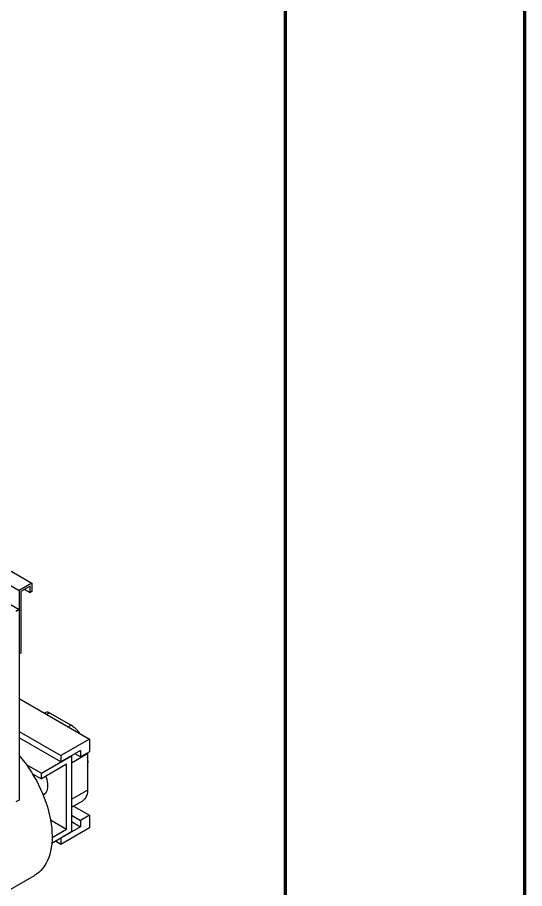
# Model space of a CAD drawing. Header units: millimetres. Extents: x 41 to 1868, y -696 to 319.
# Drawn here: x 1358.82 to 1370.68, y 223.07 to 243.43 of the extents above; entities that cross this region are included whole.
import ezdxf

# ---------------------------------------------------------------- set-up
doc = ezdxf.new("R2010")
doc.units = ezdxf.units.MM

msp = doc.modelspace()

# ---------------------------------------------------------------- linework, layer by layer
at = {"color": 7, "linetype": 'Continuous', "lineweight": 70}
for p, q in [((1370.676, 314.4229), (1370.676, 27.4229)), ((1365.0784, 310.5564), (1365.0784, 33.5564))]:
    msp.add_line(p, q, dxfattribs=at)
at = {"color": 7, "linetype": 'Continuous', "lineweight": 25}
for p, q in [((1288.0161, 270.9307), (1358.8554, 230.0361)), ((1288.3118, 271.1014), (1359.1511, 230.2068)), ((1352.4271, 233.3016), (1358.8554, 229.5907)), ((1359.1511, 230.2068), (1358.8554, 230.0361)), ((1359.1511, 230.2068), (1359.1511, 230.0138)), ((1358.8554, 230.0361), (1358.8554, 228.5514)), ((1359.1125, 230.14), (1358.894, 230.0138)), ((1358.894, 230.0138), (1358.894, 228.5737)), ((1358.9839, 230.0657), (1359.1125, 229.9915)), ((1359.1125, 229.9915), (1359.1125, 230.14)), ((1359.1511, 230.0138), (1359.1125, 229.9915)), ((1358.8554, 229.5907), (1358.7783, 229.5461)), ((1358.8554, 229.5907), (1358.8554, 225.1368)), ((1358.894, 228.5737), (1358.8554, 228.5514)), ((1358.8554, 227.5117), (1360.501, 226.5617)), ((1359.478, 227.183), (1359.4514, 227.1677)), ((1359.5689, 227.174), (1360.0703, 226.8846)), ((1358.8554, 226.7399), (1359.8325, 226.1758)), ((1359.8325, 226.0273), (1358.8554, 226.5914)), ((1360.501, 226.5617), (1359.8325, 226.1758)), ((1360.501, 226.5617), (1360.501, 226.2648)), ((1359.3761, 225.7639), (1360.0832, 226.1721)), ((1360.2953, 226.2945), (1359.8325, 226.0273)), ((1359.8325, 226.1758), (1359.8325, 226.0273)), ((1360.0832, 226.1721), (1360.0832, 224.3905)), ((1360.2953, 226.1461), (1360.1667, 226.2203)), ((1360.2953, 226.2945), (1360.2953, 226.1461)), ((1360.501, 226.2648), (1360.2953, 226.1461)), ((1360.4556, 226.2386), (1360.456, 226.2165)), ((1360.456, 226.2165), (1360.456, 225.3703)), ((1359.0221, 225.9682), (1359.3761, 225.7639)), ((1359.9675, 225.9716), (1359.3761, 225.6302)), ((1359.9675, 224.4573), (1359.9675, 225.9716)), ((1359.1673, 225.7507), (1359.3761, 225.6302)), ((1359.3761, 225.6302), (1359.3761, 225.7639)), ((1359.416, 225.2619), (1359.469, 225.2925)), ((1358.8554, 225.1368), (1358.7783, 225.0923)), ((1360.0832, 224.9705), (1360.343, 225.1205)), ((1360.1272, 224.996), (1360.501, 224.7802)), ((1359.5903, 224.6751), (1359.9675, 224.4573)), ((1360.0832, 224.7839), (1360.2953, 224.6614)), ((1360.501, 224.7802), (1360.2953, 224.6614)), ((1360.501, 224.7802), (1360.501, 224.4833)), ((1360.2953, 224.513), (1359.8325, 224.2458)), ((1360.501, 224.4833), (1359.8325, 224.0973)), ((1360.0832, 224.6354), (1360.2953, 224.513)), ((1360.2953, 224.6614), (1360.2953, 224.513)), ((1360.0832, 224.3905), (1359.6203, 224.1233)), ((1359.6273, 224.2609), (1359.9675, 224.4573)), ((1359.8325, 224.0973), (1359.7039, 224.1716)), ((1359.8325, 224.2458), (1359.8325, 224.0973)), ((1349.5725, 217.8043), (1359.2148, 223.3707))]:
    msp.add_line(p, q, dxfattribs=at)
at = {"color": 8, "linetype": 'Continuous', "lineweight": 25}
for p, q in [((1359.5689, 227.174), (1359.5047, 227.1369)), ((1360.0061, 226.8475), (1360.0703, 226.8846)), ((1360.456, 226.2165), (1360.0832, 226.0013)), ((1360.0832, 225.155), (1360.456, 225.3703))]:
    msp.add_line(p, q, dxfattribs=at)
at = {"color": 7, "linetype": 'Continuous', "lineweight": 25, "flags": 128}
for points in [[(1358.8554, 226.1793), (1358.8838, 226.1457), (1358.953, 226.0601), (1359.0198, 225.9713), (1359.0841, 225.8797), (1359.1456, 225.7857), (1359.2041, 225.6894), (1359.2595, 225.5912), (1359.3115, 225.4914), (1359.3601, 225.3904), (1359.4049, 225.2884), (1359.446, 225.1858), (1359.4832, 225.0829), (1359.5163, 224.9801), (1359.5452, 224.8776), (1359.5699, 224.7758), (1359.5903, 224.6751), (1359.6063, 224.5756), (1359.6178, 224.4779), (1359.6249, 224.3821), (1359.6274, 224.2887), (1359.6255, 224.1978), (1359.619, 224.1098), (1359.608, 224.0249), (1359.5926, 223.9435), (1359.5728, 223.8658), (1359.5487, 223.792), (1359.5203, 223.7223), (1359.4877, 223.6571), (1359.4511, 223.5965), (1359.4105, 223.5407), (1359.3661, 223.4899), (1359.3181, 223.4442), (1359.2665, 223.4038), (1359.2148, 223.3707)], [(1359.4784, 225.6893), (1359.4864, 225.6682), (1359.5026, 225.6171), (1359.5144, 225.5666), (1359.5215, 225.5176), (1359.5239, 225.4705), (1359.5215, 225.4263), (1359.5144, 225.3854), (1359.5026, 225.3486), (1359.4864, 225.3163), (1359.4659, 225.289), (1359.4415, 225.2671), (1359.4193, 225.2537)], [(1360.456, 225.3703), (1360.4536, 225.3218), (1360.4464, 225.2768), (1360.4344, 225.2357), (1360.4178, 225.1991), (1360.3969, 225.1674), (1360.3719, 225.1412), (1360.3431, 225.1206), (1360.343, 225.1205)]]:
    msp.add_lwpolyline(points, dxfattribs=at)
at = {"color": 7, "linetype": 'Continuous', "lineweight": 25}
for centre, radius, start, end in [((1359.5157, 227.0997), 0.0915, 54.38242, 114.30712), ((1359.685, 226.2543), 0.7387, 35.88413, 58.55599), ((1360.0532, 226.0309), 0.416, 345.533, 14.467)]:
    msp.add_arc(centre, radius, start, end, dxfattribs=at)

doc.saveas('drawing.dxf')
